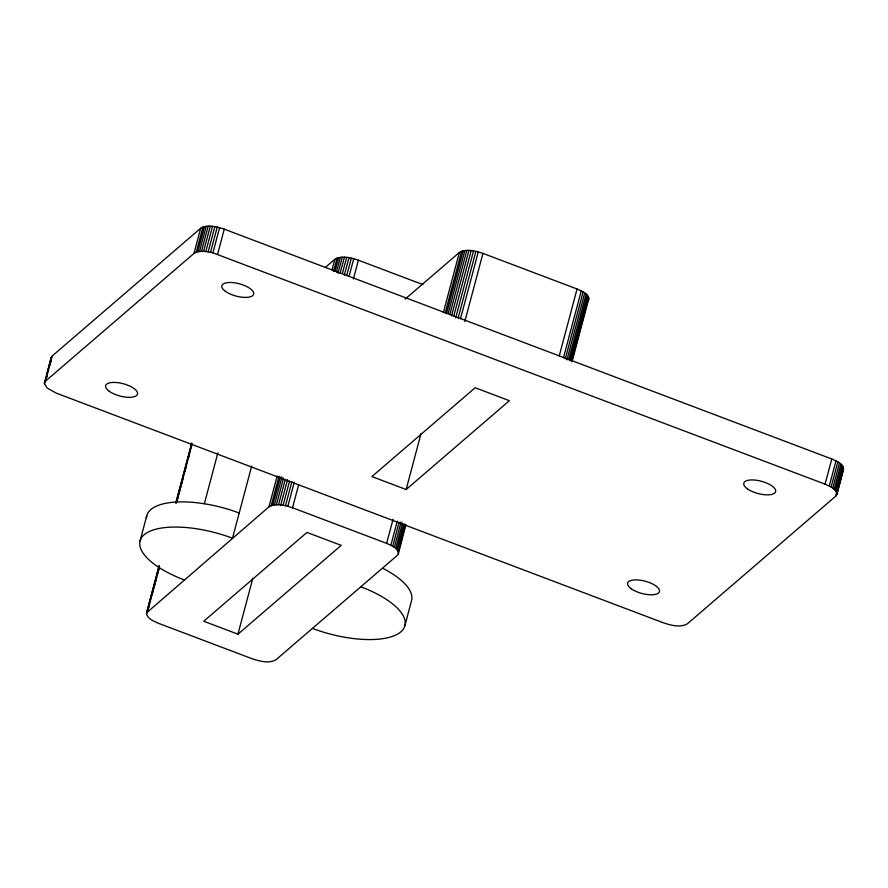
<?xml version="1.0" encoding="UTF-8"?>
<svg xmlns="http://www.w3.org/2000/svg" width="888" height="888" viewBox="0 0 888 888"><rect width="100%" height="100%" fill="white"/><g stroke="black" fill="none" stroke-linecap="round" stroke-linejoin="round"><path stroke-width="1.33" d="M44.4 383.716L51.182 357.575L52.27 355.921L200.699 228.227C207.936 224.153 216.883 226.84 224.264 229.16L831.779 458.974C836.141 461.105 843.456 463.458 843.522 469.341L836.818 494.516L835.73 496.181L687.301 623.864C680.064 627.949 671.117 625.252 663.736 622.943L56.222 393.118L47.142 388.034L44.4 383.716L51.182 357.575M405.949 524.675L398.39 553.746L397.302 555.4L275.979 659.773C268.742 663.847 259.796 661.16 252.414 658.841L158.286 623.243C153.924 621.112 146.609 618.758 146.542 612.875L159.008 566.033M398.39 553.746C398.335 547.852 391.009 545.51 386.646 543.378L292.529 507.77C285.148 505.45 276.201 502.763 268.964 506.848L146.542 612.875M405.128 299.112L459.374 252.458C466.611 248.374 475.557 251.071 482.939 253.38L577.056 288.989C581.418 291.12 588.744 293.462 588.8 299.356L587.712 301.01M836.818 494.516L843.6 468.387M44.478 382.75L45.566 381.096L52.27 355.921M46.398 378.11L47.453 374.137M49.917 364.857L50.982 360.883M45.566 381.096L194.006 253.413L200.699 228.227M194.006 253.413L196.259 252.192L202.952 227.017M196.259 252.192L197.769 251.781L204.473 226.595M197.769 251.781L199.523 251.504L206.216 226.329M199.523 251.504L201.465 251.371L208.169 226.196M201.465 251.371L203.574 251.382L210.278 226.207M203.574 251.382L205.816 251.537L212.521 226.362M205.816 251.537L208.147 251.837L214.852 226.662M208.147 251.837L210.523 252.281L217.227 227.095M836.896 493.562C835.53 488.3 829.47 486.202 825.074 484.149L212.92 252.847L219.614 227.672M140.049 540.97L146.742 515.795M217.571 254.334L224.264 229.16M175.746 503.141L191.764 442.923M146.464 613.83L159.285 565.656M176.024 502.763L191.331 445.221M147.63 611.21L159.385 567.055M176.479 502.819L192.141 443.933M148.474 608.169L149.55 604.151M152.037 594.782L153.102 590.764M153.824 588.089L156.665 577.389M157.376 574.714L159.518 566.677M176.967 501.11L178.033 497.091M178.743 494.416L179.809 490.398M180.519 487.723L183.372 477.023M184.793 471.672L185.87 467.654M188.356 458.286L189.422 454.268M204.34 503.762L217.882 452.858M251.67 466.145L232.501 538.217A70.596 27.251 14.9 0 0 144.122 534.754A70.596 27.251 14.9 0 0 184.094 579.853M268.964 506.848L277.156 476.068M331.99 269.985L334.832 259.274C342.069 255.189 351.015 257.886 358.397 260.195L422.866 284.582M271.217 505.627L279.043 476.19M333.522 271.439L337.085 258.064M237.951 634.187L341.214 545.365L306.982 532.423L203.729 621.245L237.951 634.187L252.858 578.166M272.738 505.216L280.208 477.111M335.042 271.029L338.606 257.642M274.481 504.939L281.962 476.834M336.441 272.083L340.359 257.365M276.423 504.806L283.55 478.044M338.028 273.293L342.302 257.231M278.532 504.817L285.303 479.387M340.137 273.304L344.411 257.243M280.774 504.972L287.546 479.553M342.38 273.46L346.653 257.409M283.106 505.272L289.521 481.185M344.355 275.102L348.984 257.709M285.492 505.716L291.897 481.629M346.731 275.535L351.359 258.142M287.879 506.282L294.283 482.195M349.128 276.113L353.757 258.708M292.529 507.77L298.579 485.015M353.413 278.932L358.397 260.195M443.345 312.665L459.374 252.458M445.243 312.787L461.627 251.237M446.409 313.708L463.136 250.827M386.646 543.378L393.062 519.291M448.151 313.431L464.89 250.549M449.75 314.63L466.833 250.416M451.504 315.984L468.942 250.427M390.853 545.243L397.269 521.156M406.138 489.521L509.39 400.699L475.169 387.745L371.906 476.579L406.138 489.521L421.056 433.444M453.746 316.139L471.184 250.583M392.707 546.275L399.112 522.188M394.339 547.352L401.11 521.933M455.711 317.782L473.515 250.882M395.737 548.462L402.497 523.032M458.097 318.215L475.89 251.326M396.858 549.572L403.629 524.153M397.702 550.682L404.817 523.92M398.246 551.759L405.361 524.997M460.484 318.792L478.288 251.892M464.779 321.611L482.939 253.38M404.895 625.64L411.588 600.466A70.596 27.251 14.9 0 0 383.327 568.586M559.251 355.877L577.056 288.989M563.469 357.742L581.263 290.853M565.312 358.774L583.116 291.886M566.944 359.862L584.748 292.962M568.697 359.629L586.135 294.072M569.819 360.75L587.268 295.193M571.017 360.517L588.111 296.292M571.561 361.583L588.644 297.369M572.15 361.272L588.877 298.39M825.074 484.149L831.779 458.974M829.281 486.014L835.985 460.839M831.135 487.057L837.828 461.871M832.766 488.134L839.471 462.959M834.154 489.244L840.858 464.069M835.286 490.354L841.979 465.179M836.13 491.464L842.823 466.289M835.73 496.181L843.367 467.354M842.435 471.006L843.522 469.341M325.463 267.344L334.832 259.274M210.523 252.281L212.92 252.847M360.85 586.768A70.596 27.251 14.9 0 1 400.821 631.856A70.596 27.251 14.9 0 1 312.443 628.404M146.42 518.159A70.596 27.251 14.9 0 1 239.194 513.031M225.386 291.32A16.472 6.36 14.9 0 0 252.736 295.615A16.472 6.36 14.9 0 0 235.165 282.906A16.472 6.36 14.9 0 0 225.386 291.32M109.213 391.253A16.472 6.36 14.9 0 0 136.574 395.537A16.472 6.36 14.9 0 0 119.003 382.828A16.472 6.36 14.9 0 0 109.213 391.253M747.541 488.922A16.472 6.36 14.9 0 0 774.791 492.962A16.472 6.36 14.9 0 0 756.787 480.308A16.472 6.36 14.9 0 0 747.541 488.922M631.157 588.7A16.472 6.36 14.9 0 0 658.508 592.995A16.472 6.36 14.9 0 0 640.947 580.286A16.472 6.36 14.9 0 0 631.157 588.7"/></g></svg>
